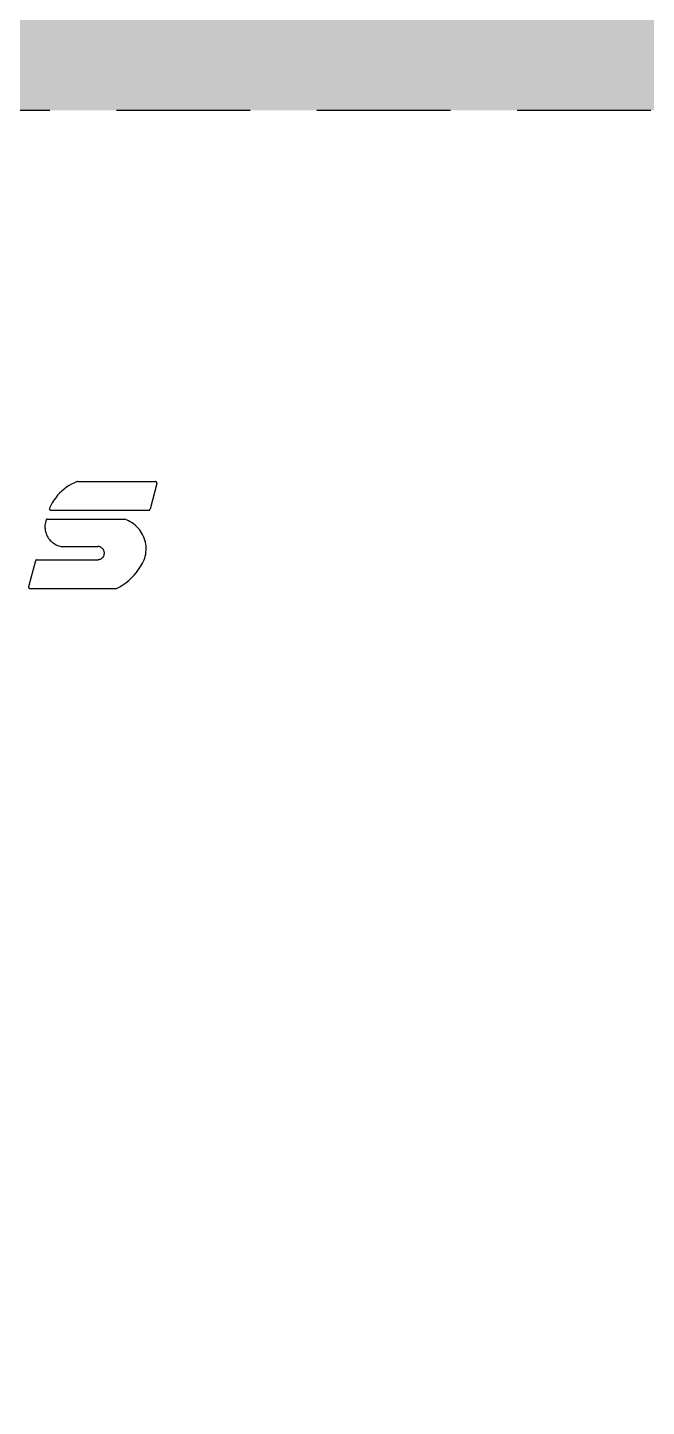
# Model space of a CAD drawing. Header units: millimetres. Extents: x 5625199 to 7433318, y -3316392 to -2552493.
# Drawn here: x 6395911 to 6396205, y -2675939 to -2675283 of the extents above; entities that cross this region are included whole.
import ezdxf

# ---------------------------------------------------------------- set-up
doc = ezdxf.new("R2010")
doc.units = ezdxf.units.MM
doc.linetypes.add('DASHED', pattern=[19.05, 12.7, -6.35])
doc.layers.add('155', color=155, linetype='Continuous')

# ---------------------------------------------------------------- blocks, each defined once
blk = doc.blocks.new('G$C6A503C8D')
for p, q in [((26.7, 222.9), (24.1, 220.5)), ((29.5, 225.1), (26.7, 222.9)), ((32.4, 227.2), (29.5, 225.1)), ((35.3, 229), (32.4, 227.2)), ((38.4, 230.7), (35.3, 229)), ((120.5, 230.7), (38.4, 230.7)), ((115.4, 204.4), (121.9, 228.9)), ((120.6, 230.7), (120.5, 230.7)), ((120.7, 230.7), (120.6, 230.7)), ((120.8, 230.6), (120.7, 230.7)), ((120.9, 230.6), (120.8, 230.6)), ((120.9, 230.6), (120.9, 230.6)), ((121, 230.6), (120.9, 230.6)), ((121.1, 230.5), (121, 230.6)), ((121.2, 230.5), (121.1, 230.5)), ((121.3, 230.4), (121.2, 230.5)), ((121.4, 230.4), (121.3, 230.4)), ((121.4, 230.3), (121.4, 230.4)), ((121.5, 230.2), (121.4, 230.3)), ((121.6, 230.2), (121.5, 230.2)), ((121.6, 230.1), (121.6, 230.2)), ((121.7, 230), (121.6, 230.1)), ((121.8, 229.9), (121.7, 230)), ((121.7, 230), (121.7, 230)), ((121.8, 229.8), (121.8, 229.9)), ((121.8, 229.7), (121.8, 229.8)), ((121.9, 229.6), (121.8, 229.7)), ((121.9, 229.5), (121.9, 229.6)), ((121.9, 229.4), (121.9, 229.5)), ((121.9, 229.3), (121.9, 229.4)), ((121.9, 229.2), (121.9, 229.3)), ((121.9, 229.1), (121.9, 229.2)), ((121.9, 229.2), (121.9, 229.2)), ((121.9, 229), (121.9, 229.1)), ((121.9, 228.9), (121.9, 229)), ((17.3, 212.5), (15.4, 209.6)), ((19.4, 215.3), (17.3, 212.5)), ((21.7, 218), (19.4, 215.3)), ((24.1, 220.5), (21.7, 218)), ((10.6, 197.9), (10.4, 196)), ((11, 199.7), (10.6, 197.9)), ((11.5, 201.6), (11, 199.7)), ((12.1, 203.4), (11.5, 201.6)), ((13.6, 206.5), (12.1, 203.4)), ((15.4, 209.6), (13.6, 206.5)), ((50, 197.7), (49.9, 197.3)), ((49.9, 197.3), (49.9, 196.8)), ((49.9, 196.8), (49.9, 196.4)), ((50.1, 198.5), (50, 198.1)), ((50, 198.1), (50, 197.7)), ((50.2, 198.9), (50.1, 198.5)), ((50.2, 198.9), (50.4, 199.5)), ((50.4, 199.5), (50.7, 200)), ((50.7, 200), (51.1, 200.6)), ((51.1, 200.6), (51.4, 201.1)), ((51.4, 201.1), (51.9, 201.5)), ((51.9, 201.5), (52.3, 201.9)), ((52.3, 201.9), (52.8, 202.3)), ((52.8, 202.3), (53.3, 202.6)), ((53.3, 202.6), (53.9, 202.9)), ((53.9, 202.9), (54.5, 203.1)), ((54.5, 203.1), (55.1, 203.3)), ((55.1, 203.3), (55.7, 203.4)), ((114.1, 203.4), (55.7, 203.4)), ((114.1, 203.4), (114.2, 203.4)), ((114.2, 203.4), (114.2, 203.4)), ((114.2, 203.4), (114.3, 203.4)), ((114.3, 203.4), (114.4, 203.4)), ((114.4, 203.4), (114.5, 203.5)), ((114.5, 203.5), (114.6, 203.5)), ((114.6, 203.5), (114.7, 203.5)), ((114.7, 203.5), (114.8, 203.6)), ((114.8, 203.6), (114.9, 203.7)), ((114.8, 203.6), (114.8, 203.6)), ((114.9, 203.7), (115, 203.7)), ((115, 203.7), (115, 203.8)), ((115, 203.8), (115.1, 203.8)), ((115.1, 203.8), (115.2, 203.9)), ((115.2, 204), (115.3, 204)), ((115.2, 203.9), (115.2, 204)), ((115.3, 204.1), (115.4, 204.2)), ((115.3, 204), (115.3, 204.1)), ((115.4, 204.4), (115.4, 204.4)), ((115.4, 204.3), (115.4, 204.4)), ((115.4, 204.2), (115.4, 204.3)), ((10.4, 196), (10.2, 194.1)), ((10.2, 194.1), (10.2, 192.2)), ((10.2, 192.2), (10.3, 190.3)), ((10.3, 190.3), (10.6, 188.4)), ((10.6, 188.4), (10.9, 186.5)), ((10.9, 186.5), (11.4, 184.6)), ((11.4, 184.6), (12, 182.8)), ((49.9, 196.4), (50, 196)), ((50, 196), (50.1, 195.6)), ((50.1, 195.6), (50.2, 195.2)), ((50.2, 195.2), (50.3, 194.8)), ((50.3, 194.8), (50.5, 194.4)), ((50.5, 194.4), (50.6, 194)), ((50.6, 194), (50.8, 193.7)), ((50.8, 193.7), (51.1, 193.3)), ((51.1, 193.3), (51.3, 193)), ((51.3, 193), (51.6, 192.7)), ((51.6, 192.7), (51.9, 192.4)), ((51.9, 192.4), (52.2, 192.1)), ((52.2, 192.1), (52.5, 191.8)), ((52.5, 191.8), (52.9, 191.6)), ((52.9, 191.6), (53.2, 191.4)), ((53.2, 191.4), (53.6, 191.2)), ((53.6, 191.2), (54, 191)), ((54, 191), (54.4, 190.9)), ((54.4, 190.9), (54.8, 190.8)), ((54.8, 190.8), (55.2, 190.7)), ((55.2, 190.7), (55.6, 190.6)), ((55.6, 190.6), (56, 190.6)), ((91, 190.6), (56, 190.6)), ((92.2, 190.3), (91, 190.6)), ((93.3, 190), (92.2, 190.3)), ((94.5, 189.6), (93.3, 190)), ((95.6, 189.1), (94.5, 189.6)), ((96.6, 188.5), (95.6, 189.1)), ((97.7, 187.9), (96.6, 188.5)), ((98.7, 187.2), (97.7, 187.9)), ((99.6, 186.5), (98.7, 187.2)), ((100.5, 185.7), (99.6, 186.5)), ((101.4, 184.8), (100.5, 185.7)), ((102.2, 183.9), (101.4, 184.8)), ((102.9, 182.9), (102.2, 183.9)), ((12, 182.8), (12.7, 181)), ((12.7, 181), (13.5, 179.3)), ((13.5, 179.3), (14.5, 177.7)), ((14.5, 177.7), (15.5, 176.1)), ((15.5, 176.1), (16.6, 174.5)), ((16.6, 174.5), (17.9, 173.1)), ((17.9, 173.1), (19.2, 171.7)), ((19.2, 171.7), (20.6, 170.4)), ((103.6, 181.9), (102.9, 182.9)), ((104.2, 180.9), (103.6, 181.9)), ((104.7, 179.8), (104.2, 180.9)), ((105.2, 178.7), (104.7, 179.8)), ((105.6, 177.5), (105.2, 178.7)), ((105.9, 176.4), (105.6, 177.5)), ((106.1, 175.2), (105.9, 176.4)), ((106.3, 174), (106.1, 175.2)), ((106.4, 172.8), (106.3, 174)), ((106.4, 171.6), (106.4, 172.8)), ((106.4, 170.4), (106.4, 171.6)), ((20.6, 170.4), (22.1, 169.2)), ((22.1, 169.2), (23.6, 168.1)), ((23.6, 168.1), (25.3, 167.1)), ((25.3, 167.1), (26.9, 166.2)), ((26.9, 166.2), (28.7, 165.4)), ((28.7, 165.4), (30.5, 164.8)), ((30.5, 164.8), (30.6, 164.7)), ((30.6, 164.7), (30.7, 164.7)), ((30.7, 164.7), (30.8, 164.7)), ((30.7, 164.7), (30.7, 164.7)), ((30.8, 164.7), (30.9, 164.7)), ((104, 164.7), (30.9, 164.7)), ((104, 164.7), (104.1, 164.7)), ((104.1, 164.7), (104.2, 164.7)), ((104.2, 164.7), (104.3, 164.7)), ((104.3, 164.7), (104.4, 164.7)), ((104.4, 164.7), (104.5, 164.8)), ((104.5, 164.8), (104.6, 164.8)), ((104.5, 164.8), (104.5, 164.8)), ((104.6, 164.8), (104.7, 164.9)), ((104.7, 164.9), (104.8, 164.9)), ((104.8, 164.9), (104.9, 165)), ((104.9, 165), (105, 165.1)), ((104.9, 165), (104.9, 165)), ((105, 165.1), (105.1, 165.2)), ((105.1, 165.2), (105.2, 165.3)), ((105.1, 165.2), (105.1, 165.2)), ((105.2, 165.4), (105.3, 165.5)), ((105.2, 165.3), (105.2, 165.4)), ((105.3, 165.5), (105.4, 165.6)), ((105.3, 165.5), (105.3, 165.5)), ((105.4, 165.6), (105.7, 166.8)), ((105.7, 166.8), (106, 168)), ((106, 168), (106.2, 169.2)), ((106.2, 169.2), (106.4, 170.4)), ((0, 130.7), (6.5, 155.1)), ((6.6, 155.4), (6.5, 155.3)), ((6.5, 155.3), (6.5, 155.2)), ((6.5, 155.2), (6.5, 155.1)), ((6.7, 155.6), (6.6, 155.5)), ((6.6, 155.5), (6.6, 155.5)), ((6.6, 155.5), (6.6, 155.4)), ((7.4, 156.1), (6.7, 156.2)), ((6.8, 155.7), (6.7, 155.6)), ((6.9, 155.8), (6.8, 155.8)), ((6.8, 155.8), (6.8, 155.7)), ((6.9, 155.9), (6.9, 155.8)), ((7, 155.9), (6.9, 155.9)), ((7.1, 156), (7, 155.9)), ((7.2, 156), (7.1, 156)), ((7.2, 156.1), (7.2, 156)), ((7.3, 156.1), (7.2, 156.1)), ((7.4, 156.1), (7.3, 156.1)), ((7.5, 156.2), (7.4, 156.1)), ((7.6, 156.2), (7.5, 156.2)), ((7.7, 156.2), (7.6, 156.2)), ((7.8, 156.2), (7.7, 156.2)), ((100.6, 156.2), (7.8, 156.2)), ((7.8, 156.2), (7.8, 156.2)), ((94.4, 142), (96.2, 144.3)), ((96.2, 144.3), (97.9, 146.6)), ((97.9, 146.6), (99.4, 149.1)), ((99.4, 149.1), (100.8, 151.6)), ((100.7, 156.2), (100.6, 156.2)), ((100.8, 156.2), (100.7, 156.2)), ((100.9, 156.2), (100.8, 156.2)), ((100.8, 151.6), (102, 154.2)), ((101, 156.2), (100.9, 156.2)), ((101.1, 156.1), (101, 156.2)), ((101.2, 156.1), (101.1, 156.1)), ((101.3, 156.1), (101.2, 156.1)), ((101.3, 156), (101.3, 156.1)), ((101.4, 156), (101.3, 156)), ((101.5, 155.9), (101.4, 156)), ((101.6, 155.9), (101.5, 155.9)), ((101.6, 155.8), (101.6, 155.9)), ((101.7, 155.7), (101.6, 155.8)), ((101.7, 155.7), (101.7, 155.7)), ((101.8, 155.6), (101.7, 155.7)), ((101.9, 155.5), (101.8, 155.6)), ((101.9, 155.4), (101.9, 155.5)), ((102, 155.3), (101.9, 155.4)), ((101.9, 155.4), (101.9, 155.4)), ((102, 155.2), (102, 155.3)), ((102, 155.1), (102, 155.2)), ((102, 155), (102, 155.1)), ((102.1, 154.9), (102, 155)), ((102, 154.6), (102.1, 154.7)), ((102, 154.5), (102, 154.6)), ((102, 154.4), (102, 154.5)), ((102, 154.3), (102, 154.4)), ((102, 154.2), (102, 154.3)), ((102.1, 154.8), (102.1, 154.9)), ((102.1, 154.7), (102.1, 154.8)), ((102.1, 154.7), (102.1, 154.7)), ((78.4, 130.1), (81, 131.4)), ((81, 131.4), (83.5, 132.8)), ((83.5, 132.8), (85.9, 134.4)), ((85.9, 134.4), (88.2, 136.1)), ((88.2, 136.1), (90.4, 137.9)), ((90.4, 137.9), (92.5, 139.9)), ((92.5, 139.9), (94.4, 142)), ((0, 130.7), (0, 130.6)), ((0, 130.6), (0, 130.5)), ((0, 130.5), (0, 130.4)), ((0, 130.4), (0, 130.3)), ((0, 130.3), (0, 130.2)), ((0, 130.2), (0, 130.1)), ((0, 130.2), (0, 130.2)), ((0, 130.1), (0, 130)), ((0, 130), (0.1, 129.9)), ((0.1, 129.9), (0.1, 129.8)), ((0.1, 129.8), (0.1, 129.7)), ((0.1, 129.7), (0.2, 129.6)), ((0.2, 129.6), (0.3, 129.5)), ((0.2, 129.6), (0.2, 129.6)), ((0.3, 129.5), (0.4, 129.4)), ((0.4, 129.4), (0.4, 129.3)), ((0.4, 129.3), (0.5, 129.3)), ((0.5, 129.3), (0.6, 129.2)), ((0.6, 129.2), (0.6, 129.2)), ((0.6, 129.2), (0.7, 129.1)), ((0.7, 129.1), (0.8, 129.1)), ((0.8, 129.1), (0.9, 129)), ((0.9, 129), (1, 129)), ((1, 129), (1.1, 129)), ((1.1, 129), (1.1, 128.9)), ((1.1, 128.9), (1.2, 128.9)), ((1.2, 128.9), (1.3, 128.9)), ((1.3, 128.9), (1.4, 128.9)), ((75.2, 128.9), (1.4, 128.9)), ((75.2, 128.9), (75.3, 128.9)), ((75.3, 128.9), (75.4, 128.9)), ((75.4, 128.9), (75.5, 128.9)), ((75.5, 128.9), (75.6, 129)), ((75.6, 129), (75.7, 129)), ((75.7, 129), (78.4, 130.1)), ((75.7, 129), (75.7, 129))]:
    blk.add_line(p, q)

msp = doc.modelspace()

# ---------------------------------------------------------------- hatches: boundary and pattern name
at = {"layer": '155', "ltscale": 500}
h = msp.add_hatch(dxfattribs=at)
h.set_pattern_fill('DOTS', color=250, scale=12)
h.set_pattern_definition([(0, (273402.825, -417409.755), (9.525, 19.05), [0, -19.05])])
h.paths.add_polyline_path([(6395208.44, -2676522.72), (6395360.25, -2676522.72), (6395360.25, -2675322.72), (6399160.25, -2675322.72), (6399160.25, -2676522.72), (6399353.73, -2676522.72), (6399353.73, -2672522.72), (6395208.44, -2672522.72)])
h.paths.add_polyline_path([(6395058.44, -2676522.72), (6395208.44, -2676522.72), (6395208.44, -2672522.72), (6395058.44, -2672522.72)])
h.paths.add_polyline_path([(6399353.73, -2676522.72), (6399503.73, -2676522.72), (6399503.73, -2672522.72), (6399353.73, -2672522.72)])
h.paths.add_polyline_path([(6401903.73, -2676522.72), (6402053.73, -2676522.72), (6402053.73, -2672522.72), (6401903.73, -2672522.72)])
h.paths.add_polyline_path([(6402053.73, -2676522.72), (6402184.7, -2676522.72), (6402184.7, -2675322.72), (6405984.7, -2675322.72), (6405984.7, -2676522.72), (6406157.34, -2676522.72), (6406157.34, -2672522.72), (6402053.73, -2672522.72)])
h.paths.add_polyline_path([(6406907.34, -2676522.72), (6407057.34, -2676522.72), (6407057.34, -2672522.72), (6406907.34, -2672522.72)])
h.paths.add_polyline_path([(6406157.34, -2676522.72), (6406307.34, -2676522.72), (6406307.34, -2672522.72), (6406157.34, -2672522.72)])
h.paths.add_polyline_path([(6409518.47, -2673434.13), (6411473, -2672522.72), (6409518.47, -2672522.72)])
h.paths.add_polyline_path([(6397288.44, -2674592.72), (6397288.44, -2674102.72), (6397778.44, -2674102.72), (6397778.44, -2674592.72)], flags=16)
h.paths.add_polyline_path([(6396538.44, -2674592.72), (6396538.44, -2674102.72), (6397028.44, -2674102.72), (6397028.44, -2674592.72)], flags=16)
h.paths.add_polyline_path([(6395788.44, -2674592.72), (6395788.44, -2674102.72), (6396278.44, -2674102.72), (6396278.44, -2674592.72)], flags=16)
h.paths.add_polyline_path([(6397308.44, -2674572.72), (6397308.44, -2674122.72), (6397758.44, -2674122.72), (6397758.44, -2674572.72)], flags=0)
h.paths.add_polyline_path([(6396558.44, -2674572.72), (6396558.44, -2674122.72), (6397008.44, -2674122.72), (6397008.44, -2674572.72)], flags=0)
h.paths.add_polyline_path([(6395808.44, -2674572.72), (6395808.44, -2674122.72), (6396258.44, -2674122.72), (6396258.44, -2674572.72)], flags=0)

# ---------------------------------------------------------------- linework, layer by layer
at = {"color": 8, "linetype": 'DASHED', "ltscale": 5}
msp.add_lwpolyline([(6395360.25, -2676522.72), (6399160.25, -2676522.72), (6399160.25, -2675322.72), (6395360.25, -2675322.72)], close=True, dxfattribs=at)

# ---------------------------------------------------------------- block references
at = {"layer": '155', "ltscale": 500, "xscale": 0.5, "yscale": 0.5, "zscale": 0.5, "rotation": 180}
msp.add_blockref('G$C6A503C8D', (6395972.62, -2675434.68), dxfattribs=at)

doc.saveas('drawing.dxf')
